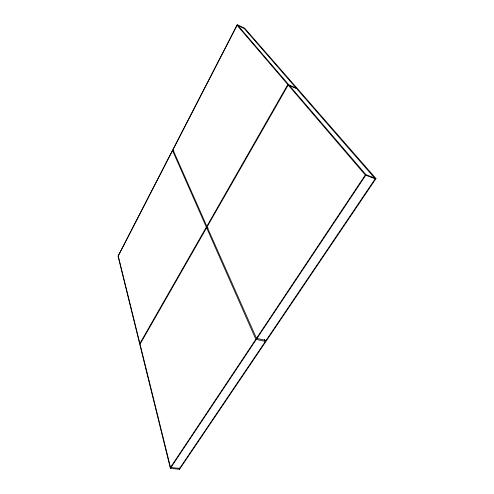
<?xml version="1.0" encoding="UTF-8"?>
<svg xmlns="http://www.w3.org/2000/svg" width="494" height="494" viewBox="0 0 494 494"><rect width="100%" height="100%" fill="white"/><g stroke="black" fill="none" stroke-linecap="round" stroke-linejoin="round"><path stroke-width="0.74" d="M237.2 24.7L118.023 256.09L170.374 468.318L179.513 469.3L375.977 178.562L244.487 28.059L237.2 24.7L366.042 174.771L375.977 178.562M172.567 150.59L118.257 256.016L139.876 343.503L206.344 227.135L172.567 150.59L173.974 151.078M237.108 25.318L172.962 149.824L206.838 226.277L287.798 84.517L237.108 25.318L244.394 28.677L296.227 88.148L287.798 84.517M208.091 228.179L206.616 227.74L140.049 344.195L170.51 467.435L179.643 468.423L265.42 341.397L264.463 339.298M288.212 84.999L207.103 226.882L256.497 338.353L266.068 340.44L375.224 178.797L296.641 88.63L288.212 84.999L365.301 175.018L375.224 178.797M170.51 467.435L255.855 339.316L206.616 227.74M256.497 338.353L365.301 175.018M170.374 468.318L366.042 174.771M255.855 339.316L265.42 341.397M206.344 227.135L207.82 227.567M179.124 467.812L179.513 469.3"/></g></svg>
